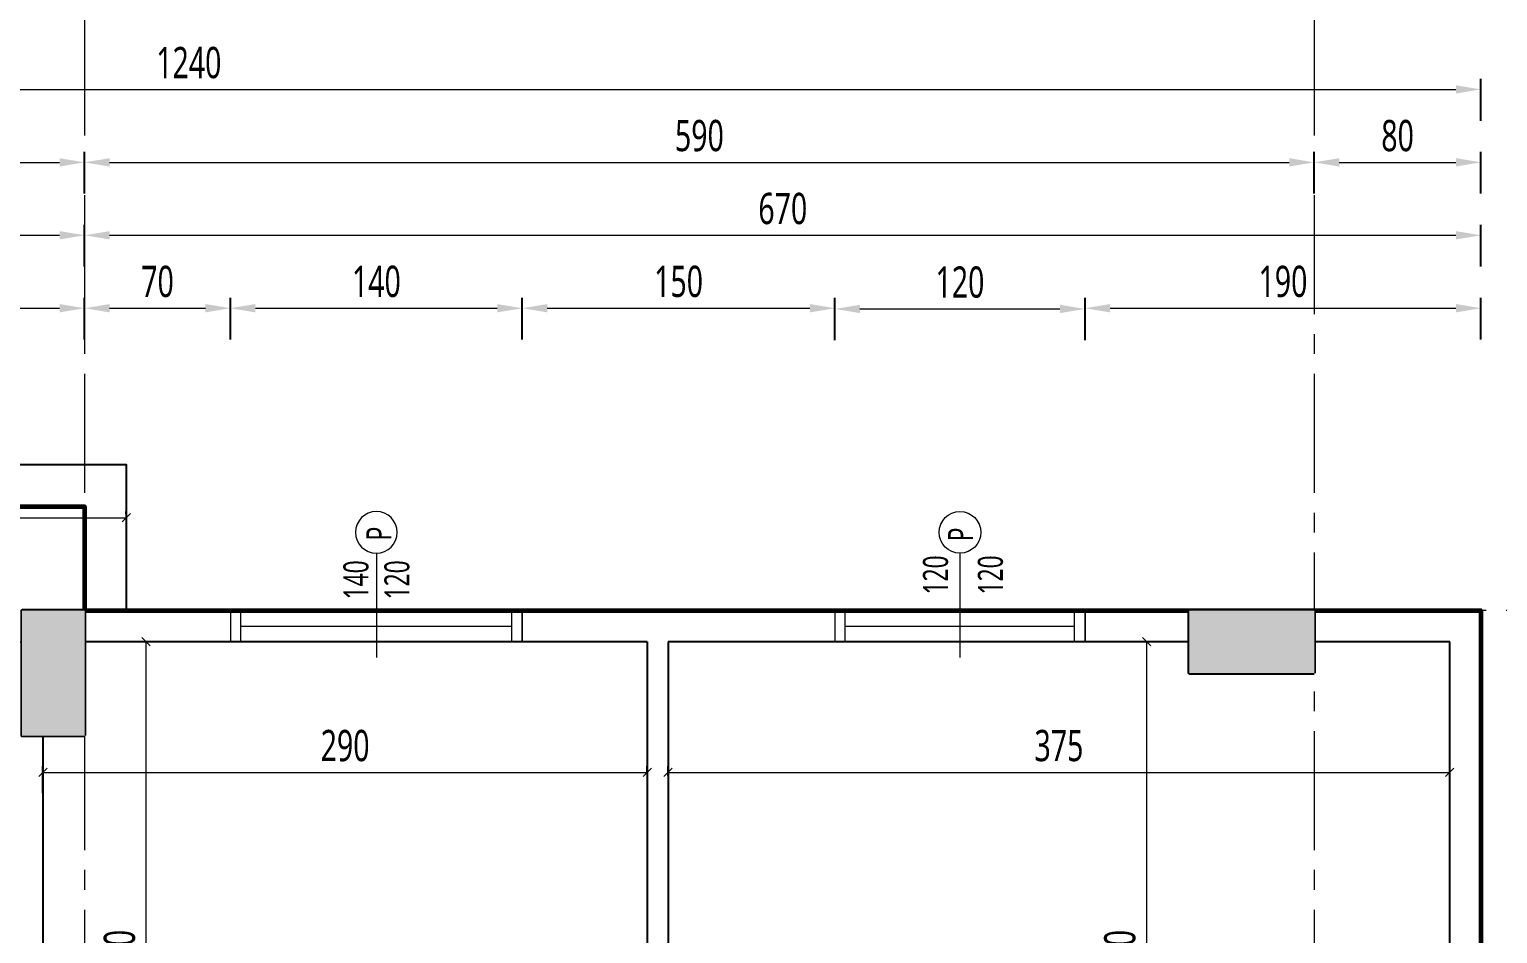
# Model space of a CAD drawing. Header units: metres. Extents: x 14968 to 56958, y -40276 to -31129.
# Drawn here: x 33720 to 34425, y -35380 to -34946 of the extents above; entities that cross this region are included whole.
import ezdxf
from ezdxf.enums import TextEntityAlignment as Align

# ---------------------------------------------------------------- set-up
doc = ezdxf.new("R2010")
doc.units = ezdxf.units.M
doc.linetypes.add('CENTER2', pattern=[28.575, 19.05, -3.175, 3.175, -3.175])
doc.layers.get('Defpoints').update_dxf_attribs({"lineweight": 9})
doc.layers.add('A AKS', color=7, linetype='CENTER2', lineweight=9, true_color=0x848484)
doc.layers.add('A ALAN BRÜT', color=5, linetype='Continuous', lineweight=60, plot=False)
doc.layers.add('A ALAN NET', color=140, linetype='Continuous', lineweight=13, plot=False)
for name, color, linetype, lineweight in [('A DUVAR', 7, 'Continuous', 25), ('A KOLON', 1, 'Continuous', 50), ('A KOLON TARAMA', 1, 'Continuous', 15), ('A PENCERE', 140, 'Continuous', 9), ('A ÖLÇÜ DIŞ', 31, 'Continuous', 13), ('A ÖLÇÜ İÇ', 31, 'Continuous', 13)]:
    doc.layers.add(name, color=color, linetype=linetype, lineweight=lineweight)
doc.styles.add('HİB Segoe Semilight .7', font='segoeuisl.ttf', dxfattribs={"width": 0.7})
doc.dimstyles.new('HİB DIŞ', dxfattribs={"dimtxt": 15, "dimasz": 12, "dimexe": 5, "dimexo": 30, "dimgap": 5, "dimtad": 1, "dimdec": 0, "dimzin": 0, "dimdsep": 46, "dimtxsty": 'HİB Segoe Semilight .7', "dimcen": 0.09, "dimclrd": 256, "dimclre": 256, "dimclrt": 256, "dimadec": 0, "dimazin": 0, "dimtfac": 1, "dimtdec": 4, "dimtix": 1, "dimtmove": 0, "dimatfit": 3, "dimfxl": 15, "dimfxlon": 1, "dimtvp": 1, "dimtolj": 1, "dimtzin": 0, "dimlwd": -1, "dimlwe": -3, "dimarcsym": 0})
doc.dimstyles.new('HİB İÇ', dxfattribs={"dimtxt": 15, "dimasz": 18, "dimexe": 3, "dimexo": 10, "dimgap": 5, "dimtad": 1, "dimdec": 0, "dimzin": 0, "dimdsep": 46, "dimtxsty": 'HİB Segoe Semilight .7', "dimblk": 'NONE', "dimblk1": 'NONE', "dimblk2": 'NONE', "dimtsz": 2, "dimcen": 0.09, "dimclrd": 256, "dimclre": 256, "dimclrt": 256, "dimadec": 0, "dimazin": 0, "dimtfac": 1, "dimtdec": 4, "dimtix": 1, "dimtofl": 0, "dimtmove": 0, "dimatfit": 3, "dimfxl": 10, "dimfxlon": 1, "dimtvp": 1, "dimtolj": 1, "dimtzin": 0, "dimlwd": -1, "dimlwe": -3, "dimarcsym": 0})

# ---------------------------------------------------------------- blocks, each defined once
blk = doc.blocks.new('*D114')
at = {"layer": 'A ÖLÇÜ DIŞ', "lineweight": -3, "ltscale": 0.5}
for p, q in [((34559.59, -35224.94), (34577.4, -35224.94)), ((34567.4, -35669.94), (34587.4, -35669.94))]:
    blk.add_line(p, q, dxfattribs=at)
at = {"layer": 'A ÖLÇÜ DIŞ', "ltscale": 0.5}
blk.add_line((34582.4, -35657.94), (34582.4, -35236.94), dxfattribs=at)
at = {"layer": 'A ÖLÇÜ DIŞ'}
for points in [[(34584.4, -35236.94), (34580.4, -35236.94), (34582.4, -35224.94)], [(34580.4, -35657.94), (34584.4, -35657.94), (34582.4, -35669.94)]]:
    blk.add_solid(points, dxfattribs=at)
at = {"layer": 'Defpoints', "color": 0}
for p in [(34582.4, -35224.94), (34589.59, -35224.94), (34354.5, -35669.94)]:
    blk.add_point(p, dxfattribs=at)
at = {"layer": 'A ÖLÇÜ DIŞ', "ltscale": 0.5, "insert": (34569.77, -35447.44), "char_height": 15, "attachment_point": 5, "rotation": 90, "style": 'HİB Segoe Semilight .7'}
blk.add_mtext('\\A1;445', dxfattribs=at)
blk = doc.blocks.new('*D109')
at = {"layer": 'A ÖLÇÜ DIŞ', "lineweight": -3, "ltscale": 0.5}
for p, q in [((34529.4, -35224.94), (34549.4, -35224.94)), ((34529.4, -35554.94), (34549.4, -35554.94))]:
    blk.add_line(p, q, dxfattribs=at)
at = {"layer": 'A ÖLÇÜ DIŞ', "ltscale": 0.5}
blk.add_line((34544.4, -35542.94), (34544.4, -35236.94), dxfattribs=at)
at = {"layer": 'A ÖLÇÜ DIŞ'}
for points in [[(34546.4, -35236.94), (34542.4, -35236.94), (34544.4, -35224.94)], [(34542.4, -35542.94), (34546.4, -35542.94), (34544.4, -35554.94)]]:
    blk.add_solid(points, dxfattribs=at)
at = {"layer": 'Defpoints', "color": 0}
for p in [(34416.7, -35224.94), (34544.4, -35224.94), (34416.7, -35554.94)]:
    blk.add_point(p, dxfattribs=at)
at = {"layer": 'A ÖLÇÜ DIŞ', "ltscale": 0.5, "insert": (34531.64, -35389.94), "char_height": 15, "attachment_point": 5, "rotation": 90, "style": 'HİB Segoe Semilight .7'}
blk.add_mtext('\\A1;330', dxfattribs=at)
blk = doc.blocks.new('*D104')
at = {"layer": 'A ÖLÇÜ DIŞ', "lineweight": -3, "ltscale": 0.5}
for p, q in [((34492.9, -35224.94), (34512.9, -35224.94)), ((34492.9, -35554.94), (34512.9, -35554.94))]:
    blk.add_line(p, q, dxfattribs=at)
at = {"layer": 'A ÖLÇÜ DIŞ', "ltscale": 0.5}
blk.add_line((34507.9, -35542.94), (34507.9, -35236.94), dxfattribs=at)
at = {"layer": 'A ÖLÇÜ DIŞ'}
for points in [[(34509.9, -35236.94), (34505.9, -35236.94), (34507.9, -35224.94)], [(34505.9, -35542.94), (34509.9, -35542.94), (34507.9, -35554.94)]]:
    blk.add_solid(points, dxfattribs=at)
at = {"layer": 'Defpoints', "color": 0}
for p in [(34416.7, -35224.94), (34507.9, -35224.94), (34416.7, -35554.94)]:
    blk.add_point(p, dxfattribs=at)
at = {"layer": 'A ÖLÇÜ DIŞ', "ltscale": 0.5, "insert": (34495.14, -35389.94), "char_height": 15, "attachment_point": 5, "rotation": 90, "style": 'HİB Segoe Semilight .7'}
blk.add_mtext('\\A1;330', dxfattribs=at)
blk = doc.blocks.new('PEN 120x140')
at = {"layer": 'A PENCERE'}
for p, q in [((215.29, 71.44), (215.29, 211.44)), ((215.29, 211.44), (230.29, 211.44)), ((230.29, 211.44), (230.29, 71.44)), ((222.79, 206.44), (222.79, 76.44)), ((230.29, 71.44), (215.29, 71.44))]:
    blk.add_line(p, q, dxfattribs=at)
at = {"layer": 'A PENCERE', "color": 7}
blk.add_line((187.79, 141.44), (237.79, 141.44), dxfattribs=at)
at = {"layer": 'A PENCERE'}
for points in [[(230.29, 211.44), (230.29, 206.44), (215.29, 206.44), (215.29, 211.44)], [(230.29, 71.44), (230.29, 76.44), (215.29, 76.44), (215.29, 71.44)]]:
    blk.add_lwpolyline(points, close=True, dxfattribs=at)
at = {"layer": 'A PENCERE', "color": 7}
blk.add_circle((177.79, 141.44), 10, dxfattribs=at)
at = {"layer": 'A PENCERE', "color": 7, "style": 'HİB Segoe Semilight .7', "width": 0.7}
for tag, p in [('GEN', (200.59, 145.27)), ('P', (178.35, 134.26)), ('YÜK', (200.59, 125.61))]:
    blk.add_attdef(tag, text='', height=12, dxfattribs=at).set_placement(p, align=Align.CENTER)
blk = doc.blocks.new('*D471')
at = {"layer": 'A ÖLÇÜ İÇ', "ltscale": 0.5, "transparency": 16777216}
for p, q in [((33724.7, -35304.59), (33728.7, -35300.59)), ((34014.7, -35304.59), (34018.7, -35300.59)), ((33726.7, -35302.59), (34016.7, -35302.59))]:
    blk.add_line(p, q, dxfattribs=at)
at = {"layer": 'A ÖLÇÜ İÇ', "lineweight": -3, "ltscale": 0.5, "transparency": 16777216}
for p, q in [((33726.7, -35312.59), (33726.7, -35299.59)), ((34016.7, -35302.59), (34016.7, -35299.59))]:
    blk.add_line(p, q, dxfattribs=at)
at = {"layer": 'Defpoints', "color": 0, "ltscale": 0.5, "transparency": 16777216}
for p in [(34016.7, -35302.59), (34016.7, -35312.59), (33726.7, -35331.59)]:
    blk.add_point(p, dxfattribs=at)
at = {"layer": 'A ÖLÇÜ İÇ', "ltscale": 0.5, "transparency": 16777216, "insert": (33871.7, -35289.83), "char_height": 15, "attachment_point": 5, "style": 'HİB Segoe Semilight .7'}
blk.add_mtext('\\A1;290', dxfattribs=at)
blk = doc.blocks.new('_None')
blk = doc.blocks.new('*D130')
at = {"layer": 'A ÖLÇÜ DIŞ', "lineweight": -3, "ltscale": 0.5}
for p, q in [((33746.7, -35024.87), (33746.7, -35004.87)), ((34336.7, -35024.87), (34336.7, -35004.87))]:
    blk.add_line(p, q, dxfattribs=at)
at = {"layer": 'A ÖLÇÜ DIŞ', "ltscale": 0.5}
blk.add_line((33758.7, -35009.87), (34324.7, -35009.87), dxfattribs=at)
at = {"layer": 'A ÖLÇÜ DIŞ'}
for points in [[(33758.7, -35007.87), (33758.7, -35011.87), (33746.7, -35009.87)], [(34324.7, -35011.87), (34324.7, -35007.87), (34336.7, -35009.87)]]:
    blk.add_solid(points, dxfattribs=at)
at = {"layer": 'Defpoints', "color": 0}
for p in [(34336.7, -35009.87), (33746.7, -35174.94), (34336.7, -35224.94)]:
    blk.add_point(p, dxfattribs=at)
at = {"layer": 'A ÖLÇÜ DIŞ', "ltscale": 0.5, "insert": (34041.7, -34997.11), "char_height": 15, "attachment_point": 5, "style": 'HİB Segoe Semilight .7'}
blk.add_mtext('\\A1;590', dxfattribs=at)
blk = doc.blocks.new('*D125')
at = {"layer": 'A ÖLÇÜ DIŞ', "lineweight": -3, "ltscale": 0.5, "transparency": 16777216}
for p, q in [((33816.7, -35094.87), (33816.7, -35074.87)), ((33956.7, -35094.87), (33956.7, -35074.87))]:
    blk.add_line(p, q, dxfattribs=at)
at = {"layer": 'A ÖLÇÜ DIŞ', "ltscale": 0.5, "transparency": 16777216}
blk.add_line((33828.7, -35079.87), (33944.7, -35079.87), dxfattribs=at)
at = {"layer": 'A ÖLÇÜ DIŞ', "transparency": 16777216}
for points in [[(33828.7, -35077.87), (33828.7, -35081.87), (33816.7, -35079.87)], [(33944.7, -35081.87), (33944.7, -35077.87), (33956.7, -35079.87)]]:
    blk.add_solid(points, dxfattribs=at)
at = {"layer": 'Defpoints', "color": 0, "transparency": 16777216}
for p in [(33956.7, -35079.87), (33816.7, -35224.94), (33956.7, -35224.94)]:
    blk.add_point(p, dxfattribs=at)
at = {"layer": 'A ÖLÇÜ DIŞ', "ltscale": 0.5, "transparency": 16777216, "insert": (33886.7, -35067.08), "char_height": 15, "attachment_point": 5, "style": 'HİB Segoe Semilight .7'}
blk.add_mtext('\\A1;140', dxfattribs=at)
blk = doc.blocks.new('*D124')
at = {"layer": 'A ÖLÇÜ DIŞ', "lineweight": -3, "ltscale": 0.5}
for p, q in [((33746.7, -35094.87), (33746.7, -35074.87)), ((33816.7, -35094.87), (33816.7, -35074.87))]:
    blk.add_line(p, q, dxfattribs=at)
at = {"layer": 'A ÖLÇÜ DIŞ', "ltscale": 0.5}
blk.add_line((33758.7, -35079.87), (33804.7, -35079.87), dxfattribs=at)
at = {"layer": 'A ÖLÇÜ DIŞ'}
for points in [[(33758.7, -35077.87), (33758.7, -35081.87), (33746.7, -35079.87)], [(33804.7, -35081.87), (33804.7, -35077.87), (33816.7, -35079.87)]]:
    blk.add_solid(points, dxfattribs=at)
at = {"layer": 'Defpoints', "color": 0}
for p in [(33816.7, -35079.87), (33746.7, -35174.94), (33816.7, -35224.94)]:
    blk.add_point(p, dxfattribs=at)
at = {"layer": 'A ÖLÇÜ DIŞ', "ltscale": 0.5, "insert": (33781.7, -35067.12), "char_height": 15, "attachment_point": 5, "style": 'HİB Segoe Semilight .7'}
blk.add_mtext('\\A1;70', dxfattribs=at)
blk = doc.blocks.new('*D487')
at = {"layer": 'A ÖLÇÜ İÇ', "ltscale": 0.5, "transparency": 16777216}
for p, q in [((33778.24, -35241.94), (33774.24, -35237.94)), ((33776.24, -35539.89), (33776.24, -35239.94)), ((33778.24, -35541.89), (33774.24, -35537.89))]:
    blk.add_line(p, q, dxfattribs=at)
at = {"layer": 'A ÖLÇÜ İÇ', "lineweight": -3, "ltscale": 0.5, "transparency": 16777216}
for p, q in [((33786.24, -35239.94), (33773.24, -35239.94)), ((33785.74, -35539.89), (33773.24, -35539.89))]:
    blk.add_line(p, q, dxfattribs=at)
at = {"layer": 'Defpoints', "color": 0, "ltscale": 0.5, "transparency": 16777216}
for p in [(33776.24, -35239.94), (33818.24, -35239.94), (33795.74, -35539.89)]:
    blk.add_point(p, dxfattribs=at)
at = {"layer": 'A ÖLÇÜ İÇ', "ltscale": 0.5, "transparency": 16777216, "insert": (33763.49, -35389.91), "char_height": 15, "attachment_point": 5, "rotation": 90, "style": 'HİB Segoe Semilight .7'}
blk.add_mtext('\\A1;300', dxfattribs=at)
blk = doc.blocks.new('*D483')
at = {"layer": 'A ÖLÇÜ İÇ', "ltscale": 0.5}
for p, q in [((34258.24, -35241.94), (34254.24, -35237.94)), ((34256.24, -35239.94), (34256.24, -35539.94)), ((34254.24, -35537.94), (34258.24, -35541.94))]:
    blk.add_line(p, q, dxfattribs=at)
at = {"layer": 'A ÖLÇÜ İÇ', "lineweight": -3, "ltscale": 0.5}
for p, q in [((34266.24, -35239.94), (34253.24, -35239.94)), ((34266.24, -35539.94), (34253.24, -35539.94))]:
    blk.add_line(p, q, dxfattribs=at)
at = {"layer": 'Defpoints', "color": 0}
for p in [(34335.74, -35239.94), (34256.24, -35539.94), (34336.7, -35539.94)]:
    blk.add_point(p, dxfattribs=at)
at = {"layer": 'A ÖLÇÜ İÇ', "ltscale": 0.5, "insert": (34243.49, -35389.94), "char_height": 15, "attachment_point": 5, "rotation": 90, "style": 'HİB Segoe Semilight .7'}
blk.add_mtext('\\A1;300', dxfattribs=at)
blk = doc.blocks.new('*D473')
at = {"layer": 'A ÖLÇÜ İÇ', "ltscale": 0.5}
for p, q in [((34028.7, -35300.59), (34024.7, -35304.59)), ((34399.7, -35304.59), (34403.7, -35300.59)), ((34026.7, -35302.59), (34401.7, -35302.59))]:
    blk.add_line(p, q, dxfattribs=at)
at = {"layer": 'A ÖLÇÜ İÇ', "lineweight": -3, "ltscale": 0.5}
for p, q in [((34026.7, -35304.09), (34026.7, -35299.59)), ((34401.7, -35310.59), (34401.7, -35305.59))]:
    blk.add_line(p, q, dxfattribs=at)
at = {"layer": 'Defpoints', "color": 0}
for p in [(34401.7, -35300.59), (34401.7, -35302.59), (34026.7, -35314.09)]:
    blk.add_point(p, dxfattribs=at)
at = {"layer": 'A ÖLÇÜ İÇ', "ltscale": 0.5, "insert": (34214.2, -35289.83), "char_height": 15, "attachment_point": 5, "style": 'HİB Segoe Semilight .7'}
blk.add_mtext('\\A1;375', dxfattribs=at)
blk = doc.blocks.new('*D131')
at = {"layer": 'A ÖLÇÜ DIŞ', "lineweight": -3, "ltscale": 0.5}
for p, q in [((34336.7, -35024.87), (34336.7, -35004.87)), ((34416.7, -35024.87), (34416.7, -35004.87))]:
    blk.add_line(p, q, dxfattribs=at)
at = {"layer": 'A ÖLÇÜ DIŞ', "ltscale": 0.5}
blk.add_line((34348.7, -35009.87), (34404.7, -35009.87), dxfattribs=at)
at = {"layer": 'A ÖLÇÜ DIŞ'}
for points in [[(34348.7, -35007.87), (34348.7, -35011.87), (34336.7, -35009.87)], [(34404.7, -35011.87), (34404.7, -35007.87), (34416.7, -35009.87)]]:
    blk.add_solid(points, dxfattribs=at)
at = {"layer": 'Defpoints', "color": 0}
for p in [(34416.7, -35009.87), (34336.7, -35224.94), (34416.7, -35224.94)]:
    blk.add_point(p, dxfattribs=at)
at = {"layer": 'A ÖLÇÜ DIŞ', "ltscale": 0.5, "insert": (34376.7, -34997.12), "char_height": 15, "attachment_point": 5, "style": 'HİB Segoe Semilight .7'}
blk.add_mtext('\\A1;80', dxfattribs=at)
blk = doc.blocks.new('*D128')
at = {"layer": 'A ÖLÇÜ DIŞ', "lineweight": -3, "ltscale": 0.5}
for p, q in [((33746.7, -35059.87), (33746.7, -35039.87)), ((34416.7, -35059.87), (34416.7, -35039.87))]:
    blk.add_line(p, q, dxfattribs=at)
at = {"layer": 'A ÖLÇÜ DIŞ', "ltscale": 0.5}
blk.add_line((33758.7, -35044.87), (34404.7, -35044.87), dxfattribs=at)
at = {"layer": 'A ÖLÇÜ DIŞ'}
for points in [[(33758.7, -35042.87), (33758.7, -35046.87), (33746.7, -35044.87)], [(34404.7, -35046.87), (34404.7, -35042.87), (34416.7, -35044.87)]]:
    blk.add_solid(points, dxfattribs=at)
at = {"layer": 'Defpoints', "color": 0}
for p in [(34416.7, -35044.87), (33746.7, -35174.94), (34416.7, -35224.94)]:
    blk.add_point(p, dxfattribs=at)
at = {"layer": 'A ÖLÇÜ DIŞ', "ltscale": 0.5, "insert": (34081.7, -35032.11), "char_height": 15, "attachment_point": 5, "style": 'HİB Segoe Semilight .7'}
blk.add_mtext('\\A1;670', dxfattribs=at)
blk = doc.blocks.new('*D126')
at = {"layer": 'A ÖLÇÜ DIŞ', "lineweight": -3, "ltscale": 0.5}
for p, q in [((33956.7, -35094.87), (33956.7, -35074.87)), ((34106.71, -35094.87), (34106.71, -35074.87))]:
    blk.add_line(p, q, dxfattribs=at)
at = {"layer": 'A ÖLÇÜ DIŞ', "ltscale": 0.5}
blk.add_line((33968.7, -35079.87), (34094.71, -35079.87), dxfattribs=at)
at = {"layer": 'A ÖLÇÜ DIŞ'}
for points in [[(33968.7, -35077.87), (33968.7, -35081.87), (33956.7, -35079.87)], [(34094.71, -35081.87), (34094.71, -35077.87), (34106.71, -35079.87)]]:
    blk.add_solid(points, dxfattribs=at)
at = {"layer": 'Defpoints', "color": 0}
for p in [(34106.71, -35079.87), (34106.71, -35224.59), (33956.7, -35224.94)]:
    blk.add_point(p, dxfattribs=at)
at = {"layer": 'A ÖLÇÜ DIŞ', "ltscale": 0.5, "insert": (34031.7, -35067.08), "char_height": 15, "attachment_point": 5, "style": 'HİB Segoe Semilight .7'}
blk.add_mtext('\\A1;150', dxfattribs=at)
blk = doc.blocks.new('*D115')
at = {"layer": 'A ÖLÇÜ DIŞ', "lineweight": -3, "ltscale": 0.5}
for p, q in [((34567.4, -35174.94), (34587.4, -35174.94)), ((34559.59, -35224.94), (34577.4, -35224.94))]:
    blk.add_line(p, q, dxfattribs=at)
at = {"layer": 'A ÖLÇÜ DIŞ', "ltscale": 0.5}
blk.add_line((34582.4, -35212.94), (34582.4, -35186.94), dxfattribs=at)
at = {"layer": 'A ÖLÇÜ DIŞ'}
for points in [[(34584.4, -35186.94), (34580.4, -35186.94), (34582.4, -35174.94)], [(34580.4, -35212.94), (34584.4, -35212.94), (34582.4, -35224.94)]]:
    blk.add_solid(points, dxfattribs=at)
at = {"layer": 'Defpoints', "color": 0}
for p in [(33746.7, -35174.94), (34582.4, -35174.94), (34589.59, -35224.94)]:
    blk.add_point(p, dxfattribs=at)
at = {"layer": 'A ÖLÇÜ DIŞ', "ltscale": 0.5, "insert": (34569.65, -35199.94), "char_height": 15, "attachment_point": 5, "rotation": 90, "style": 'HİB Segoe Semilight .7'}
blk.add_mtext('\\A1;50', dxfattribs=at)
blk = doc.blocks.new('*D116')
at = {"layer": 'A ÖLÇÜ DIŞ', "lineweight": -3, "ltscale": 0.5}
for p, q in [((34602.4, -35174.94), (34622.4, -35174.94)), ((34602.4, -36444.94), (34622.4, -36444.94))]:
    blk.add_line(p, q, dxfattribs=at)
at = {"layer": 'A ÖLÇÜ DIŞ', "ltscale": 0.5}
blk.add_line((34617.4, -36432.94), (34617.4, -35186.94), dxfattribs=at)
at = {"layer": 'A ÖLÇÜ DIŞ'}
for points in [[(34619.4, -35186.94), (34615.4, -35186.94), (34617.4, -35174.94)], [(34615.4, -36432.94), (34619.4, -36432.94), (34617.4, -36444.94)]]:
    blk.add_solid(points, dxfattribs=at)
at = {"layer": 'Defpoints', "color": 0}
for p in [(33746.7, -35174.94), (34617.4, -35174.94), (33746.7, -36444.94)]:
    blk.add_point(p, dxfattribs=at)
at = {"layer": 'A ÖLÇÜ DIŞ', "ltscale": 0.5, "insert": (34604.61, -35809.94), "char_height": 15, "attachment_point": 5, "rotation": 90, "style": 'HİB Segoe Semilight .7'}
blk.add_mtext('\\A1;1270', dxfattribs=at)
blk = doc.blocks.new('*D132')
at = {"layer": 'A ÖLÇÜ DIŞ', "lineweight": -3, "ltscale": 0.5}
for p, q in [((33176.7, -34989.87), (33176.7, -34969.87)), ((34416.7, -34989.87), (34416.7, -34969.87))]:
    blk.add_line(p, q, dxfattribs=at)
at = {"layer": 'A ÖLÇÜ DIŞ', "ltscale": 0.5}
blk.add_line((33188.7, -34974.87), (34404.7, -34974.87), dxfattribs=at)
at = {"layer": 'A ÖLÇÜ DIŞ'}
for points in [[(33188.7, -34972.87), (33188.7, -34976.87), (33176.7, -34974.87)], [(34404.7, -34976.87), (34404.7, -34972.87), (34416.7, -34974.87)]]:
    blk.add_solid(points, dxfattribs=at)
at = {"layer": 'Defpoints', "color": 0}
for p in [(34416.7, -34974.87), (33176.7, -35139.94), (34416.7, -35224.94)]:
    blk.add_point(p, dxfattribs=at)
at = {"layer": 'A ÖLÇÜ DIŞ', "ltscale": 0.5, "insert": (33796.7, -34962.08), "char_height": 15, "attachment_point": 5, "style": 'HİB Segoe Semilight .7'}
blk.add_mtext('\\A1;1240', dxfattribs=at)
blk = doc.blocks.new('*D129')
at = {"layer": 'A ÖLÇÜ DIŞ', "lineweight": -3, "ltscale": 0.5}
for p, q in [((33176.7, -35024.87), (33176.7, -35004.87)), ((33746.7, -35024.87), (33746.7, -35004.87))]:
    blk.add_line(p, q, dxfattribs=at)
at = {"layer": 'A ÖLÇÜ DIŞ', "ltscale": 0.5}
blk.add_line((33188.7, -35009.87), (33734.7, -35009.87), dxfattribs=at)
at = {"layer": 'A ÖLÇÜ DIŞ'}
for points in [[(33188.7, -35007.87), (33188.7, -35011.87), (33176.7, -35009.87)], [(33734.7, -35011.87), (33734.7, -35007.87), (33746.7, -35009.87)]]:
    blk.add_solid(points, dxfattribs=at)
at = {"layer": 'Defpoints', "color": 0}
for p in [(33746.7, -35009.87), (33176.7, -35139.94), (33746.7, -35174.94)]:
    blk.add_point(p, dxfattribs=at)
at = {"layer": 'A ÖLÇÜ DIŞ', "ltscale": 0.5, "insert": (33461.7, -34997.12), "char_height": 15, "attachment_point": 5, "style": 'HİB Segoe Semilight .7'}
blk.add_mtext('\\A1;570', dxfattribs=at)
blk = doc.blocks.new('*D127')
at = {"layer": 'A ÖLÇÜ DIŞ', "lineweight": -3, "ltscale": 0.5}
for p, q in [((33176.7, -35059.87), (33176.7, -35039.87)), ((33746.7, -35059.87), (33746.7, -35039.87))]:
    blk.add_line(p, q, dxfattribs=at)
at = {"layer": 'A ÖLÇÜ DIŞ', "ltscale": 0.5}
blk.add_line((33188.7, -35044.87), (33734.7, -35044.87), dxfattribs=at)
at = {"layer": 'A ÖLÇÜ DIŞ'}
for points in [[(33188.7, -35042.87), (33188.7, -35046.87), (33176.7, -35044.87)], [(33734.7, -35046.87), (33734.7, -35042.87), (33746.7, -35044.87)]]:
    blk.add_solid(points, dxfattribs=at)
at = {"layer": 'Defpoints', "color": 0}
for p in [(33746.7, -35044.87), (33176.7, -35139.94), (33746.7, -35174.94)]:
    blk.add_point(p, dxfattribs=at)
at = {"layer": 'A ÖLÇÜ DIŞ', "ltscale": 0.5, "insert": (33461.7, -35032.12), "char_height": 15, "attachment_point": 5, "style": 'HİB Segoe Semilight .7'}
blk.add_mtext('\\A1;570', dxfattribs=at)
blk = doc.blocks.new('*D123')
at = {"layer": 'A ÖLÇÜ DIŞ', "lineweight": -3, "ltscale": 0.5}
for p, q in [((33566.7, -35094.87), (33566.7, -35074.87)), ((33746.7, -35094.87), (33746.7, -35074.87))]:
    blk.add_line(p, q, dxfattribs=at)
at = {"layer": 'A ÖLÇÜ DIŞ', "ltscale": 0.5}
blk.add_line((33578.7, -35079.87), (33734.7, -35079.87), dxfattribs=at)
at = {"layer": 'A ÖLÇÜ DIŞ'}
for points in [[(33578.7, -35077.87), (33578.7, -35081.87), (33566.7, -35079.87)], [(33734.7, -35081.87), (33734.7, -35077.87), (33746.7, -35079.87)]]:
    blk.add_solid(points, dxfattribs=at)
at = {"layer": 'Defpoints', "color": 0}
for p in [(33746.7, -35079.87), (33566.7, -35174.94), (33746.7, -35174.94)]:
    blk.add_point(p, dxfattribs=at)
at = {"layer": 'A ÖLÇÜ DIŞ', "ltscale": 0.5, "insert": (33656.7, -35067.08), "char_height": 15, "attachment_point": 5, "style": 'HİB Segoe Semilight .7'}
blk.add_mtext('\\A1;180', dxfattribs=at)
blk = doc.blocks.new('*D2424')
at = {"layer": 'A ÖLÇÜ İÇ', "ltscale": 0.5}
for p, q in [((33568.7, -35178.44), (33564.7, -35182.44)), ((33566.7, -35180.44), (33766.7, -35180.44)), ((33764.7, -35182.44), (33768.7, -35178.44))]:
    blk.add_line(p, q, dxfattribs=at)
at = {"layer": 'A ÖLÇÜ İÇ', "lineweight": -3, "ltscale": 0.5}
for p, q in [((33566.7, -35178.6), (33566.7, -35177.44)), ((33766.7, -35178.6), (33766.7, -35177.44))]:
    blk.add_line(p, q, dxfattribs=at)
at = {"layer": 'Defpoints', "color": 0}
for p in [(33766.7, -35180.44), (33566.7, -35188.6), (33766.7, -35188.6)]:
    blk.add_point(p, dxfattribs=at)
at = {"layer": 'A ÖLÇÜ İÇ', "ltscale": 0.5, "insert": (33666.7, -35167.69), "char_height": 15, "attachment_point": 5, "style": 'HİB Segoe Semilight .7'}
blk.add_mtext('\\A1;200', dxfattribs=at)
blk = doc.blocks.new('*D2464')
at = {"layer": 'A ÖLÇÜ DIŞ', "lineweight": -3, "ltscale": 0.5}
for p, q in [((34106.71, -35095.22), (34106.71, -35075.22)), ((34226.71, -35095.22), (34226.71, -35075.22))]:
    blk.add_line(p, q, dxfattribs=at)
at = {"layer": 'A ÖLÇÜ DIŞ', "ltscale": 0.5}
blk.add_line((34118.71, -35080.22), (34214.71, -35080.22), dxfattribs=at)
at = {"layer": 'A ÖLÇÜ DIŞ'}
for points in [[(34118.71, -35078.22), (34118.71, -35082.22), (34106.71, -35080.22)], [(34214.71, -35082.22), (34214.71, -35078.22), (34226.71, -35080.22)]]:
    blk.add_solid(points, dxfattribs=at)
at = {"layer": 'Defpoints', "color": 0}
for p in [(34226.71, -35080.22), (34106.71, -35239.94), (34226.71, -35239.94)]:
    blk.add_point(p, dxfattribs=at)
at = {"layer": 'A ÖLÇÜ DIŞ', "ltscale": 0.5, "insert": (34166.71, -35067.43), "char_height": 15, "attachment_point": 5, "style": 'HİB Segoe Semilight .7'}
blk.add_mtext('\\A1;120', dxfattribs=at)
blk = doc.blocks.new('*D2465')
at = {"layer": 'A ÖLÇÜ DIŞ', "lineweight": -3, "ltscale": 0.5}
for p, q in [((34226.71, -35094.87), (34226.71, -35074.87)), ((34416.7, -35094.87), (34416.7, -35074.87))]:
    blk.add_line(p, q, dxfattribs=at)
at = {"layer": 'A ÖLÇÜ DIŞ', "ltscale": 0.5}
blk.add_line((34238.71, -35079.87), (34404.7, -35079.87), dxfattribs=at)
at = {"layer": 'A ÖLÇÜ DIŞ'}
for points in [[(34238.71, -35077.87), (34238.71, -35081.87), (34226.71, -35079.87)], [(34404.7, -35081.87), (34404.7, -35077.87), (34416.7, -35079.87)]]:
    blk.add_solid(points, dxfattribs=at)
at = {"layer": 'Defpoints', "color": 0}
for p in [(34416.7, -35079.87), (34416.7, -35224.94), (34226.71, -35239.94)]:
    blk.add_point(p, dxfattribs=at)
at = {"layer": 'A ÖLÇÜ DIŞ', "ltscale": 0.5, "insert": (34321.7, -35067.07), "char_height": 15, "attachment_point": 5, "style": 'HİB Segoe Semilight .7'}
blk.add_mtext('\\A1;190', dxfattribs=at)
blk = doc.blocks.new('AKS YENİ')
at = {"layer": 'A AKS', "ltscale": 3}
for p, q in [((570, 285.07), (570, -1455.07)), ((1160, 285.07), (1160, -1455.07)), ((1480.7, 0), (-235.7, 0))]:
    blk.add_line(p, q, dxfattribs=at)
blk = doc.blocks.new('KOLON YENİ')
at = {"layer": 'A KOLON', "ltscale": 100}
for points in [[(570, -60), (540, -60), (540, 0), (570, 0)], [(1160, -30), (1160, 0), (1100, 0), (1100, -30)]]:
    blk.add_lwpolyline(points, close=True, dxfattribs=at)
at = {"ltscale": 0.5}
for points in [[(570, -60), (540, -60), (540, 0), (570, 0)], [(1100, 0), (1100, -30), (1160, -30), (1160, 0)]]:
    blk.add_wipeout(points, dxfattribs=at).dxf.layer = 'A KOLON'
at = {"layer": 'A KOLON TARAMA', "ltscale": 100, "transparency": 33554687}
h = blk.add_hatch(dxfattribs=at)
h.set_pattern_fill('ANSI33-METRIC', color=256)
h.set_pattern_definition([(45, (-1e-11, -1170), (-4.490128, 4.490128), []), (45, (4.49, -1170), (-4.490128, 4.490128), [3.175, -1.5875])])
h.paths.add_polyline_path([(1160, -30), (1160, 0), (1100, 0), (1100, -30)])
h.paths.add_polyline_path([(0, -60), (30, -60), (30, 0), (0, 0)])
h.paths.add_polyline_path([(540, -60), (570, -60), (570, 0), (540, 0)])
h.paths.add_polyline_path([(1130, -445), (1160, -445), (1160, -505), (1130, -505)])

msp = doc.modelspace()

# ---------------------------------------------------------------- linework, layer by layer
at = {"layer": 'A ALAN BRÜT', "ltscale": 0.5}
for points in [[(34416.7, -35224.94), (34416.7, -35554.94), (34336.7, -35554.94), (34336.7, -36064.94), (34416.7, -36064.94), (34416.7, -36394.94), (33746.7, -36394.94), (33746.7, -36444.94), (33176.7, -36444.94), (33176.7, -35919.94), (33426.7, -35919.94), (33426.7, -35699.94), (33176.7, -35699.94), (33176.7, -35174.94), (33746.7, -35174.94), (33746.7, -35224.94)], [(34416.7, -35224.94), (34416.7, -35554.94), (34336.7, -35554.94), (34336.7, -36064.94), (34416.7, -36064.94), (34416.7, -36394.94), (33746.7, -36394.94), (33746.7, -36444.94), (33176.7, -36444.94), (33176.7, -35919.94), (33426.7, -35919.94), (33426.7, -35699.94), (33176.7, -35699.94), (33176.7, -35174.94), (33746.7, -35174.94), (33746.7, -35224.94)], [(33176.7, -35174.94), (33746.7, -35174.94), (33746.7, -35224.94), (34416.7, -35224.94), (34416.7, -35554.94), (34336.7, -35554.94), (34336.7, -35809.94), (34121.7, -35809.94), (34121.7, -35694.94), (33901.7, -35694.94), (33901.7, -35669.94), (33486.7, -35669.94), (33486.7, -35669.94), (33426.7, -35669.94), (33426.7, -35699.94), (33176.7, -35699.94)]]:
    msp.add_lwpolyline(points, close=True, dxfattribs=at)
at = {"layer": 'A ALAN NET', "ltscale": 0.5}
msp.add_lwpolyline([(33716.7, -35239.94), (33716.7, -35224.94), (33746.7, -35224.94), (33746.7, -35174.94), (33566.7, -35174.94), (33566.7, -35239.94)], close=True, dxfattribs=at)
at = {"layer": 'A ALAN NET'}
for points in [[(33726.7, -35239.94), (34016.7, -35239.94), (34016.7, -35539.89), (33726.7, -35539.89)], [(34026.7, -35239.94), (34401.7, -35239.94), (34401.7, -35539.94), (34321.7, -35539.94), (34321.7, -35539.89), (34026.7, -35539.89)]]:
    msp.add_lwpolyline(points, close=True, dxfattribs=at)
at = {"layer": 'A DUVAR', "ltscale": 0.5}
for p, q in [((34016.7, -35239.94), (33726.7, -35239.94)), ((33726.7, -35239.94), (33726.7, -35539.89)), ((34016.7, -35239.94), (34016.7, -35539.89)), ((34026.7, -35239.94), (34026.7, -35539.89)), ((34401.7, -35239.94), (34026.7, -35239.94)), ((34401.7, -35539.94), (34401.7, -35239.94))]:
    msp.add_line(p, q, dxfattribs=at)
msp.add_lwpolyline([(33546.7, -35174.94), (33546.7, -35154.94), (33766.7, -35154.94), (33766.7, -35224.94)], dxfattribs=at)
at = {"layer": 'A PENCERE', "color": 7}
msp.add_line((34166.71, -35197.44), (34166.71, -35247.44), dxfattribs=at)
at = {"layer": 'A PENCERE'}
for p, q in [((34226.71, -35224.94), (34106.71, -35224.94)), ((34106.71, -35224.94), (34106.71, -35239.94)), ((34226.71, -35239.94), (34226.71, -35224.94)), ((34111.71, -35232.44), (34221.71, -35232.44)), ((34106.71, -35239.94), (34226.71, -35239.94))]:
    msp.add_line(p, q, dxfattribs=at)
for points in [[(34106.71, -35239.94), (34111.71, -35239.94), (34111.71, -35224.94), (34106.71, -35224.94)], [(34226.71, -35239.94), (34221.71, -35239.94), (34221.71, -35224.94), (34226.71, -35224.94)]]:
    msp.add_lwpolyline(points, close=True, dxfattribs=at)
at = {"layer": 'A PENCERE', "color": 7}
msp.add_circle((34166.71, -35187.44), 10, dxfattribs=at)

# ---------------------------------------------------------------- block references
at = {"layer": 'A AKS', "ltscale": 0.5}
msp.add_blockref('AKS YENİ', (33176.7, -35224.94), dxfattribs=at)
at = {"layer": 'A PENCERE'}
ref = msp.add_blockref('PEN 120x140', (34028.14, -35009.65), dxfattribs=dict(at, xscale=-1, rotation=89.99999999999977))
ref.add_attrib('P', 'P', dxfattribs={"color": 7, "height": 12, "rotation": 90, "style": 'HİB Segoe Semilight .7', "width": 0.7}).set_placement((33893.88, -35188), align=Align.CENTER)
ref.add_attrib('YÜK', '120', dxfattribs={"color": 7, "height": 12, "rotation": 90, "style": 'HİB Segoe Semilight .7', "width": 0.7}).set_placement((33902.53, -35210.23), align=Align.CENTER)
ref.add_attrib('GEN', '140', dxfattribs={"color": 7, "height": 12, "rotation": 90, "style": 'HİB Segoe Semilight .7', "width": 0.7}).set_placement((33882.87, -35210.23), align=Align.CENTER)

# ---------------------------------------------------------------- texts
at = {"layer": 'A PENCERE', "color": 7, "style": 'HİB Segoe Semilight .7', "width": 0.7}
for tag, p in [('P', (34172.98, -35188.43)), ('120', (34160.96, -35207.86)), ('120', (34187.3, -35207.86))]:
    msp.add_attdef(tag, text='140', height=12, rotation=90, dxfattribs=at).set_placement(p, align=Align.CENTER)

# ---------------------------------------------------------------- dimensions: what is measured, and where the dimension line sits
at = {"layer": 'A ÖLÇÜ DIŞ', "ltscale": 0.5}
for base, p1, p2, picture, middle in [((34416.7, -34974.87), (33176.7, -35139.94), (34416.7, -35224.94), '*D132', (33796.7, -34962.08)), ((33746.7, -35009.87), (33176.7, -35139.94), (33746.7, -35174.94), '*D129', (33461.7, -34997.12)), ((34336.7, -35009.87), (33746.7, -35174.94), (34336.7, -35224.94), '*D130', (34041.7, -34997.11)), ((34416.7, -35009.87), (34336.7, -35224.94), (34416.7, -35224.94), '*D131', (34376.7, -34997.12)), ((33746.7, -35044.87), (33176.7, -35139.94), (33746.7, -35174.94), '*D127', (33461.7, -35032.12)), ((34416.7, -35044.87), (33746.7, -35174.94), (34416.7, -35224.94), '*D128', (34081.7, -35032.11)), ((33746.7, -35079.87), (33566.7, -35174.94), (33746.7, -35174.94), '*D123', (33656.7, -35067.08)), ((33816.7, -35079.87), (33746.7, -35174.94), (33816.7, -35224.94), '*D124', (33781.7, -35067.12)), ((33956.7, -35079.87), (33816.7, -35224.94), (33956.7, -35224.94), '*D125', (33886.7, -35067.08)), ((34106.71, -35079.87), (33956.7, -35224.94), (34106.71, -35224.59), '*D126', (34031.7, -35067.08))]:
    dim = msp.add_linear_dim(base=base, p1=p1, p2=p2, dimstyle='HİB DIŞ', dxfattribs=at)
    dim.commit()
    dim.dimension.update_dxf_attribs({"geometry": picture, "text_midpoint": middle})
for base, p1, p2, picture, middle in [((34226.71, -35080.22), (34106.71, -35239.94), (34226.71, -35239.94), '*D2464', (34166.71, -35067.43)), ((34416.7, -35079.87), (34226.71, -35239.94), (34416.7, -35224.94), '*D2465', (34321.7, -35067.07))]:
    dim = msp.add_linear_dim(base=base, p1=p1, p2=p2, dimstyle='HİB DIŞ', override={"dimtxt": 15}, dxfattribs=at)
    dim.commit()
    dim.dimension.update_dxf_attribs({"geometry": picture, "text_midpoint": middle})
for base, p1, p2, picture, middle in [((34582.4, -35174.94), (34589.59, -35224.94), (33746.7, -35174.94), '*D115', (34569.65, -35199.94)), ((34617.4, -35174.94), (33746.7, -36444.94), (33746.7, -35174.94), '*D116', (34604.61, -35809.94)), ((34582.4, -35224.94), (34354.5, -35669.94), (34589.59, -35224.94), '*D114', (34569.77, -35447.44)), ((34544.4, -35224.94), (34416.7, -35554.94), (34416.7, -35224.94), '*D109', (34531.64, -35389.94)), ((34507.9, -35224.94), (34416.7, -35554.94), (34416.7, -35224.94), '*D104', (34495.14, -35389.94))]:
    dim = msp.add_linear_dim(base=base, p1=p1, p2=p2, angle=90, dimstyle='HİB DIŞ', dxfattribs=at)
    dim.commit()
    dim.dimension.update_dxf_attribs({"geometry": picture, "text_midpoint": middle})
at = {"layer": 'A ÖLÇÜ İÇ', "ltscale": 0.5}
for base, p1, p2, picture, middle in [((33766.7, -35180.44), (33566.7, -35188.6), (33766.7, -35188.6), '*D2424', (33666.7, -35167.69)), ((34016.7, -35302.59), (33726.7, -35331.59), (34016.7, -35312.59), '*D471', (33871.7, -35289.83)), ((34401.7, -35302.59), (34026.7, -35314.09), (34401.7, -35300.59), '*D473', (34214.2, -35289.83))]:
    dim = msp.add_linear_dim(base=base, p1=p1, p2=p2, dimstyle='HİB İÇ', override={"dimtxt": 15}, dxfattribs=at)
    dim.commit()
    dim.dimension.update_dxf_attribs({"geometry": picture, "text_midpoint": middle})
for base, p1, p2, picture, middle in [((33776.24, -35239.94), (33795.74, -35539.89), (33818.24, -35239.94), '*D487', (33763.49, -35389.91)), ((34256.24, -35539.94), (34335.74, -35239.94), (34336.7, -35539.94), '*D483', (34243.49, -35389.94))]:
    dim = msp.add_linear_dim(base=base, p1=p1, p2=p2, angle=270, dimstyle='HİB İÇ', override={"dimtxt": 15}, dxfattribs=at)
    dim.commit()
    dim.dimension.update_dxf_attribs({"geometry": picture, "text_midpoint": middle})

# ---------------------------------------------------------------- next in the draw order: block references
at = {"layer": 'A KOLON', "ltscale": 0.5}
msp.add_blockref('KOLON YENİ', (33176.7, -35224.94), dxfattribs=at)

doc.saveas('drawing.dxf')
